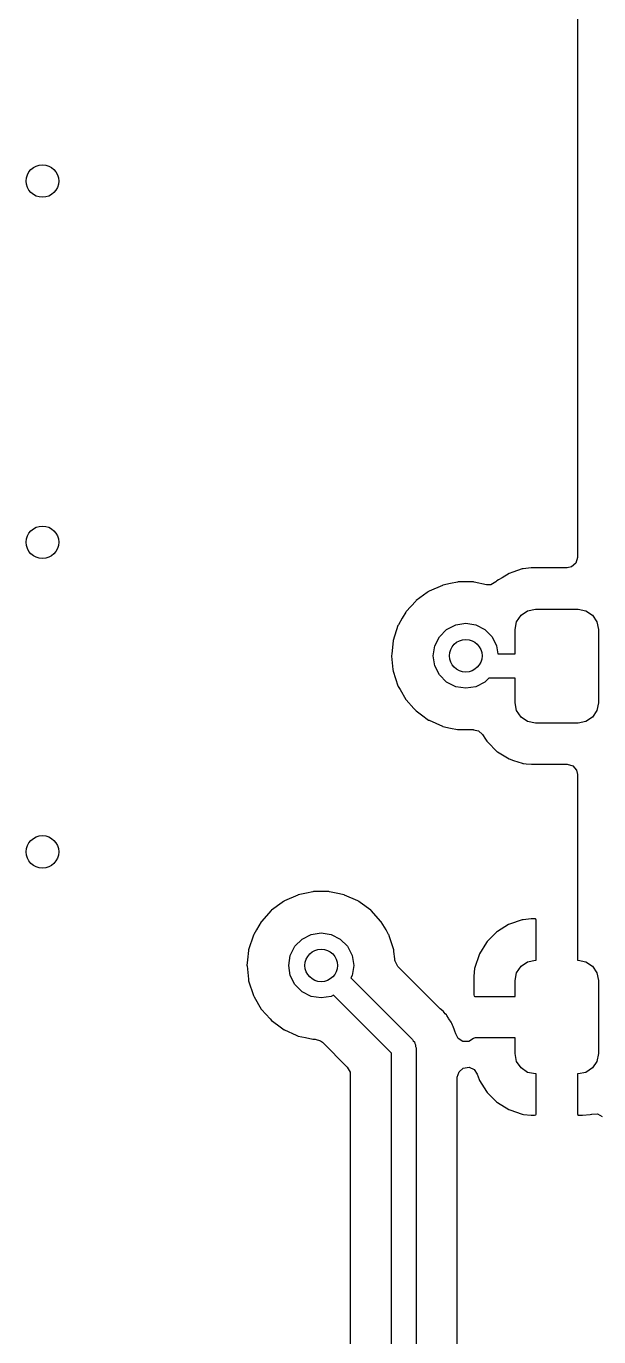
# Model space of a CAD drawing. Extents: x 51 to 243, y -135 to -54.
# Drawn here: x 147.76 to 154.8, y -91.69 to -75.56 of the extents above; entities that cross this region are included whole.
import ezdxf

# ---------------------------------------------------------------- set-up
doc = ezdxf.new("R2010")
doc.units = 0
doc.layers.add('BLACK', color=7, linetype='CONTINUOUS')

msp = doc.modelspace()

# ---------------------------------------------------------------- linework, layer by layer
at = {"layer": 'BLACK', "linetype": 'CONTINUOUS'}
for p, q in [((154.535, -63.0758), (154.535, -82.1045)), ((153.856, -82.2437), (153.74, -82.2824)), ((153.863, -82.2415), (153.856, -82.2437)), ((153.856, -82.2437), (153.856, -82.2437)), ((153.87, -82.2408), (153.863, -82.2415)), ((153.965, -82.2308), (153.87, -82.2408)), ((153.87, -82.2408), (153.87, -82.2408)), ((153.969, -82.2305), (153.965, -82.2308)), ((153.965, -82.2308), (153.965, -82.2308)), ((154.409, -82.2305), (153.969, -82.2305)), ((154.462, -82.2191), (154.409, -82.2305)), ((154.515, -82.1726), (154.462, -82.2191)), ((154.535, -82.1045), (154.515, -82.1726)), ((153.06, -82.4049), (152.975, -82.423)), ((153.067, -82.4035), (153.06, -82.4049)), ((153.06, -82.4049), (153.06, -82.4049)), ((153.257, -82.4035), (153.067, -82.4035)), ((153.264, -82.4049), (153.257, -82.4035)), ((153.417, -82.4373), (153.264, -82.4049)), ((153.264, -82.4049), (153.264, -82.4049)), ((153.532, -82.4031), (153.47, -82.4372)), ((153.545, -82.3905), (153.532, -82.4031)), ((153.563, -82.379), (153.545, -82.3905)), ((153.609, -82.3507), (153.563, -82.379)), ((153.695, -82.2974), (153.609, -82.3507)), ((153.74, -82.2824), (153.695, -82.2974)), ((152.688, -82.5335), (152.551, -82.6331)), ((152.7, -82.5248), (152.688, -82.5335)), ((152.705, -82.5209), (152.7, -82.5248)), ((152.7, -82.5248), (152.7, -82.5248)), ((152.711, -82.5182), (152.705, -82.5209)), ((152.874, -82.4459), (152.711, -82.5182)), ((152.711, -82.5182), (152.711, -82.5182)), ((152.88, -82.4432), (152.874, -82.4459)), ((152.874, -82.4459), (152.874, -82.4459)), ((152.975, -82.423), (152.88, -82.4432)), ((153.47, -82.4372), (153.417, -82.4373)), ((152.546, -82.638), (152.428, -82.769)), ((152.551, -82.6331), (152.546, -82.638)), ((152.546, -82.638), (152.546, -82.638)), ((152.379, -82.851), (152.333, -82.931)), ((152.423, -82.7751), (152.379, -82.851)), ((152.428, -82.769), (152.423, -82.7751)), ((153.788, -82.8933), (153.842, -82.8122)), ((153.842, -82.8122), (153.923, -82.758)), ((153.923, -82.758), (154.019, -82.739)), ((154.019, -82.739), (154.544, -82.739)), ((154.544, -82.739), (154.64, -82.758)), ((154.64, -82.758), (154.721, -82.8122)), ((154.721, -82.8122), (154.775, -82.8933)), ((152.327, -82.9404), (152.268, -83.1221)), ((152.333, -82.931), (152.327, -82.9404)), ((152.838, -83.0769), (152.927, -82.9884)), ((152.927, -82.9884), (153.038, -82.9316)), ((153.038, -82.9316), (153.162, -82.912)), ((153.162, -82.912), (153.286, -82.9316)), ((153.286, -82.9316), (153.397, -82.9884)), ((153.397, -82.9884), (153.486, -83.0769)), ((153.769, -82.989), (153.788, -82.8933)), ((153.769, -83.289), (153.769, -82.989)), ((154.775, -82.8933), (154.794, -82.989)), ((154.794, -82.989), (154.794, -83.889)), ((152.268, -83.1286), (152.251, -83.2869)), ((152.268, -83.1221), (152.268, -83.1286)), ((152.268, -83.1286), (152.268, -83.1286)), ((152.762, -83.312), (152.782, -83.1884)), ((152.782, -83.1884), (152.838, -83.0769)), ((153.486, -83.0769), (153.542, -83.1884)), ((153.542, -83.1884), (153.558, -83.289)), ((152.251, -83.2869), (152.248, -83.312)), ((152.248, -83.312), (152.249, -83.3186)), ((152.249, -83.3186), (152.266, -83.482)), ((152.782, -83.4356), (152.762, -83.312)), ((153.558, -83.289), (153.769, -83.289)), ((152.266, -83.482), (152.268, -83.5019)), ((152.268, -83.5019), (152.327, -83.6836)), ((152.838, -83.5471), (152.782, -83.4356)), ((152.327, -83.6836), (152.331, -83.6893)), ((152.331, -83.6893), (152.331, -83.6893)), ((152.331, -83.6893), (152.354, -83.7287)), ((152.927, -83.6356), (152.838, -83.5471)), ((153.038, -83.6924), (152.927, -83.6356)), ((153.162, -83.712), (153.038, -83.6924)), ((153.286, -83.6924), (153.162, -83.712)), ((153.397, -83.6356), (153.286, -83.6924)), ((153.444, -83.589), (153.397, -83.6356)), ((153.769, -83.589), (153.444, -83.589)), ((153.769, -83.889), (153.769, -83.589)), ((152.354, -83.7287), (152.423, -83.8489)), ((152.423, -83.8489), (152.427, -83.8539)), ((152.427, -83.8539), (152.427, -83.8539)), ((152.427, -83.8539), (152.522, -83.959)), ((152.522, -83.959), (152.551, -83.9909)), ((152.551, -83.9909), (152.633, -84.0504)), ((153.788, -83.9847), (153.769, -83.889)), ((153.842, -84.0658), (153.788, -83.9847)), ((154.775, -83.9847), (154.721, -84.0658)), ((154.794, -83.889), (154.775, -83.9847)), ((152.633, -84.0504), (152.689, -84.0912)), ((152.689, -84.0912), (152.705, -84.1031)), ((152.705, -84.1031), (152.711, -84.1058)), ((152.711, -84.1058), (152.711, -84.1058)), ((152.711, -84.1058), (152.874, -84.1781)), ((152.874, -84.1781), (152.88, -84.1808)), ((152.88, -84.1808), (152.973, -84.2006)), ((153.923, -84.12), (153.842, -84.0658)), ((154.019, -84.139), (153.923, -84.12)), ((154.544, -84.139), (154.019, -84.139)), ((154.64, -84.12), (154.544, -84.139)), ((154.721, -84.0658), (154.64, -84.12)), ((152.973, -84.2006), (153.06, -84.2191)), ((153.06, -84.2191), (153.06, -84.2191)), ((153.06, -84.2191), (153.067, -84.2205)), ((153.067, -84.2205), (153.257, -84.2205)), ((153.257, -84.2205), (153.257, -84.2224)), ((153.257, -84.2224), (153.318, -84.2335)), ((153.318, -84.2335), (153.369, -84.2798)), ((153.369, -84.2798), (153.404, -84.3367)), ((153.404, -84.3367), (153.421, -84.3633)), ((153.421, -84.3633), (153.426, -84.3685)), ((153.426, -84.3685), (153.434, -84.3766)), ((153.434, -84.3766), (153.546, -84.4883)), ((153.546, -84.4883), (153.552, -84.4921)), ((153.552, -84.4921), (153.552, -84.4921)), ((153.552, -84.4921), (153.677, -84.569)), ((153.677, -84.569), (153.696, -84.5811)), ((153.696, -84.5811), (153.751, -84.5993)), ((153.751, -84.5993), (153.858, -84.6346)), ((153.858, -84.6346), (153.858, -84.6346)), ((153.858, -84.6346), (153.864, -84.6368)), ((153.864, -84.6368), (153.871, -84.6375)), ((153.871, -84.6375), (153.871, -84.6375)), ((153.871, -84.6375), (153.905, -84.641)), ((153.905, -84.641), (153.969, -84.6475)), ((153.969, -84.6475), (154.409, -84.6475)), ((154.409, -84.6475), (154.478, -84.6675)), ((154.478, -84.6675), (154.524, -84.7212)), ((154.524, -84.7212), (154.535, -84.7735)), ((154.535, -84.7735), (154.535, -87.057)), ((151.096, -86.2559), (150.933, -86.3282)), ((151.102, -86.2532), (151.096, -86.2559)), ((151.096, -86.2559), (151.096, -86.2559)), ((151.201, -86.2321), (151.102, -86.2532)), ((151.282, -86.2149), (151.201, -86.2321)), ((151.289, -86.2135), (151.282, -86.2149)), ((151.282, -86.2149), (151.282, -86.2149)), ((151.479, -86.2135), (151.289, -86.2135)), ((151.486, -86.2149), (151.479, -86.2135)), ((151.567, -86.2321), (151.486, -86.2149)), ((151.486, -86.2149), (151.486, -86.2149)), ((151.666, -86.2532), (151.567, -86.2321)), ((151.672, -86.2559), (151.666, -86.2532)), ((151.835, -86.3282), (151.672, -86.2559)), ((151.672, -86.2559), (151.672, -86.2559)), ((150.905, -86.347), (150.773, -86.4431)), ((150.922, -86.3348), (150.905, -86.347)), ((150.927, -86.3309), (150.922, -86.3348)), ((150.922, -86.3348), (150.922, -86.3348)), ((150.933, -86.3282), (150.927, -86.3309)), ((150.933, -86.3282), (150.933, -86.3282)), ((151.841, -86.3309), (151.835, -86.3282)), ((151.835, -86.3282), (151.835, -86.3282)), ((151.846, -86.3348), (151.841, -86.3309)), ((151.863, -86.347), (151.846, -86.3348)), ((151.846, -86.3348), (151.846, -86.3348)), ((151.995, -86.4431), (151.863, -86.347)), ((150.645, -86.5851), (150.587, -86.686)), ((150.65, -86.5795), (150.645, -86.5851)), ((150.768, -86.448), (150.65, -86.5795)), ((150.773, -86.4431), (150.768, -86.448)), ((150.768, -86.448), (150.768, -86.448)), ((152, -86.448), (151.995, -86.4431)), ((152.118, -86.5795), (152, -86.448)), ((152, -86.448), (152, -86.448)), ((152.123, -86.5851), (152.118, -86.5795)), ((152.181, -86.686), (152.123, -86.5851)), ((153.856, -86.5621), (153.702, -86.6136)), ((153.87, -86.5593), (153.856, -86.5621)), ((153.965, -86.5493), (153.87, -86.5593)), ((153.972, -86.549), (153.965, -86.5493)), ((154.014, -86.549), (153.972, -86.549)), ((154.022, -86.5507), (154.014, -86.549)), ((154.023, -86.5519), (154.022, -86.5507)), ((154.028, -86.5671), (154.023, -86.5519)), ((154.028, -87.057), (154.028, -86.5671)), ((150.549, -86.7504), (150.49, -86.9321)), ((150.555, -86.741), (150.549, -86.7504)), ((150.587, -86.686), (150.555, -86.741)), ((151.149, -86.7984), (151.26, -86.7416)), ((151.26, -86.7416), (151.384, -86.722)), ((151.384, -86.722), (151.508, -86.7416)), ((151.508, -86.7416), (151.619, -86.7984)), ((152.213, -86.741), (152.181, -86.686)), ((152.219, -86.7504), (152.213, -86.741)), ((152.221, -86.7567), (152.219, -86.7504)), ((152.272, -86.9159), (152.221, -86.7567)), ((153.54, -86.7141), (153.425, -86.8288)), ((153.551, -86.7051), (153.54, -86.7141)), ((153.689, -86.6198), (153.551, -86.7051)), ((153.702, -86.6136), (153.689, -86.6198)), ((151.004, -86.9984), (151.06, -86.8869)), ((151.06, -86.8869), (151.149, -86.7984)), ((151.619, -86.7984), (151.708, -86.8869)), ((151.708, -86.8869), (151.764, -86.9984)), ((152.278, -86.9321), (152.272, -86.9159)), ((153.416, -86.8402), (153.331, -86.9782)), ((153.425, -86.8288), (153.416, -86.8402)), ((150.478, -87.0516), (150.47, -87.122)), ((150.49, -86.9386), (150.478, -87.0516)), ((150.49, -86.9321), (150.49, -86.9386)), ((150.49, -86.9386), (150.49, -86.9386)), ((150.984, -87.122), (151.004, -86.9984)), ((151.764, -86.9984), (151.784, -87.122)), ((152.278, -86.9386), (152.278, -86.9321)), ((152.279, -86.9491), (152.278, -86.9386)), ((152.278, -86.9386), (152.278, -86.9386)), ((152.289, -87.0389), (152.279, -86.9491)), ((152.291, -87.0578), (152.289, -87.0389)), ((152.293, -87.0714), (152.291, -87.0578)), ((152.327, -87.1337), (152.293, -87.0714)), ((153.325, -86.9914), (153.274, -87.1457)), ((153.331, -86.9782), (153.325, -86.9914)), ((153.842, -87.1302), (153.923, -87.076)), ((153.923, -87.076), (154.019, -87.057)), ((154.019, -87.057), (154.028, -87.057)), ((154.535, -87.057), (154.544, -87.057)), ((154.544, -87.057), (154.64, -87.076)), ((154.64, -87.076), (154.721, -87.1302)), ((150.47, -87.122), (150.471, -87.1286)), ((150.471, -87.1286), (150.488, -87.292)), ((151.004, -87.2456), (150.984, -87.122)), ((151.784, -87.122), (151.764, -87.2456)), ((152.839, -87.6462), (152.327, -87.1337)), ((153.271, -87.1591), (153.261, -87.2534)), ((153.274, -87.1457), (153.271, -87.1591)), ((153.769, -87.307), (153.788, -87.2113)), ((153.788, -87.2113), (153.842, -87.1302)), ((154.721, -87.1302), (154.775, -87.2113)), ((154.775, -87.2113), (154.794, -87.307)), ((150.488, -87.292), (150.49, -87.3119)), ((150.49, -87.3119), (150.549, -87.4936)), ((151.06, -87.3571), (151.004, -87.2456)), ((151.149, -87.4456), (151.06, -87.3571)), ((151.764, -87.2456), (151.749, -87.2752)), ((151.749, -87.2752), (152.506, -88.0319)), ((153.261, -87.2534), (153.261, -87.2599)), ((153.261, -87.2599), (153.261, -87.4849)), ((153.769, -87.503), (153.769, -87.307)), ((154.794, -87.307), (154.794, -88.207)), ((150.549, -87.4936), (150.553, -87.4993)), ((150.553, -87.4993), (150.553, -87.4993)), ((150.553, -87.4993), (150.559, -87.5103)), ((150.559, -87.5103), (150.645, -87.6589)), ((151.26, -87.5024), (151.149, -87.4456)), ((151.384, -87.522), (151.26, -87.5024)), ((151.508, -87.5024), (151.384, -87.522)), ((151.537, -87.4873), (151.508, -87.5024)), ((152.25, -88.2001), (151.537, -87.4873)), ((153.261, -87.4849), (153.265, -87.5001)), ((153.265, -87.5001), (153.267, -87.5013)), ((153.267, -87.5013), (153.275, -87.503)), ((153.275, -87.503), (153.769, -87.503)), ((150.645, -87.6589), (150.649, -87.6639)), ((150.649, -87.6639), (150.649, -87.6639)), ((150.649, -87.6639), (150.755, -87.7809)), ((152.848, -87.6542), (152.839, -87.6462)), ((152.884, -87.6836), (152.848, -87.6542)), ((152.889, -87.6901), (152.884, -87.6836)), ((152.896, -87.701), (152.889, -87.6901)), ((152.909, -87.716), (152.896, -87.701)), ((152.924, -87.7312), (152.909, -87.716)), ((150.755, -87.7809), (150.773, -87.8009)), ((150.773, -87.8009), (150.847, -87.8548)), ((150.847, -87.8548), (150.91, -87.9007)), ((152.928, -87.738), (152.924, -87.7312)), ((152.948, -87.771), (152.928, -87.738)), ((152.928, -87.738), (152.928, -87.738)), ((152.954, -87.7809), (152.948, -87.771)), ((152.982, -87.8182), (152.954, -87.7809)), ((152.99, -87.8382), (152.982, -87.8182)), ((152.998, -87.8559), (152.99, -87.8382)), ((153.009, -87.8744), (152.998, -87.8559)), ((153.022, -87.9188), (153.009, -87.8744)), ((150.91, -87.9007), (150.927, -87.9131)), ((150.927, -87.9131), (150.933, -87.9158)), ((150.933, -87.9158), (150.933, -87.9158)), ((150.933, -87.9158), (151.076, -87.9795)), ((151.076, -87.9795), (151.102, -87.9908)), ((151.102, -87.9908), (151.192, -88.01)), ((151.192, -88.01), (151.282, -88.0291)), ((151.282, -88.0291), (151.282, -88.0291)), ((151.282, -88.0291), (151.289, -88.0305)), ((151.289, -88.0305), (151.309, -88.0305)), ((151.309, -88.0305), (151.377, -88.0505)), ((151.377, -88.0505), (151.398, -88.0674)), ((152.506, -88.0319), (152.516, -88.049)), ((152.516, -88.049), (152.53, -88.063)), ((153.026, -87.93), (153.022, -87.9188)), ((153.04, -87.9656), (153.026, -87.93)), ((153.043, -87.9729), (153.04, -87.9656)), ((153.04, -87.9656), (153.04, -87.9656)), ((153.043, -87.9739), (153.043, -87.9729)), ((153.068, -88.0217), (153.043, -87.9739)), ((153.128, -88.0601), (153.068, -88.0217)), ((153.258, -88.0217), (153.199, -88.0601)), ((153.264, -88.0155), (153.258, -88.0217)), ((153.279, -88.011), (153.264, -88.0155)), ((153.769, -88.011), (153.279, -88.011)), ((153.769, -88.207), (153.769, -88.011)), ((151.398, -88.0674), (151.705, -88.3739)), ((152.25, -108.363), (152.25, -88.2001)), ((152.53, -88.063), (152.535, -88.0821)), ((152.535, -88.0821), (152.545, -88.0992)), ((152.545, -88.0992), (152.545, -88.1189)), ((152.545, -88.1189), (152.55, -88.138)), ((152.55, -88.138), (152.55, -108.363)), ((153.199, -88.0601), (153.128, -88.0601)), ((153.788, -88.3027), (153.769, -88.207)), ((154.794, -88.207), (154.775, -88.3027)), ((151.705, -88.3739), (151.739, -88.4362)), ((153.842, -88.3838), (153.788, -88.3027)), ((154.775, -88.3027), (154.721, -88.3838)), ((151.739, -88.4362), (151.742, -88.4629)), ((151.742, -88.4629), (151.742, -107.886)), ((153.058, -88.499), (153.079, -88.4309)), ((153.058, -107.886), (153.058, -88.499)), ((153.079, -88.4309), (153.132, -88.3844)), ((153.132, -88.3844), (153.202, -88.3743)), ((153.202, -88.3743), (153.267, -88.4038)), ((153.267, -88.4038), (153.304, -88.4591)), ((153.304, -88.4591), (153.326, -88.5238)), ((153.326, -88.5238), (153.332, -88.537)), ((153.923, -88.438), (153.842, -88.3838)), ((154.019, -88.457), (153.923, -88.438)), ((154.028, -88.457), (154.019, -88.457)), ((154.028, -88.9515), (154.028, -88.457)), ((154.544, -88.457), (154.535, -88.457)), ((154.535, -88.457), (154.535, -88.9469)), ((154.64, -88.438), (154.544, -88.457)), ((154.721, -88.3838), (154.64, -88.438)), ((153.332, -88.537), (153.417, -88.6748)), ((153.417, -88.6748), (153.426, -88.6862)), ((153.426, -88.6862), (153.541, -88.8007)), ((153.541, -88.8007), (153.552, -88.8098)), ((153.552, -88.8098), (153.69, -88.8948)), ((153.69, -88.8948), (153.703, -88.901)), ((153.703, -88.901), (153.858, -88.9521)), ((153.858, -88.9521), (153.871, -88.955)), ((153.871, -88.955), (153.965, -88.9647)), ((153.965, -88.9647), (153.972, -88.965)), ((153.972, -88.965), (154.009, -88.965)), ((154.009, -88.965), (154.025, -88.9605)), ((154.025, -88.9605), (154.026, -88.9591)), ((154.026, -88.9591), (154.028, -88.9515)), ((154.535, -88.9469), (154.54, -88.9621)), ((154.54, -88.9621), (154.541, -88.9633)), ((154.541, -88.9633), (154.549, -88.965)), ((154.549, -88.965), (154.591, -88.965)), ((154.591, -88.965), (154.598, -88.9647)), ((154.598, -88.9647), (154.693, -88.9547)), ((154.693, -88.9547), (154.707, -88.9518)), ((154.707, -88.9518), (154.71, -88.9507)), ((154.71, -88.9507), (154.712, -88.9506)), ((154.712, -88.9506), (154.713, -88.9504)), ((154.713, -88.9506), (154.781, -88.9481)), ((154.713, -88.9504), (154.713, -88.9506)), ((154.781, -88.9481), (154.839, -88.9811))]:
    msp.add_line(p, q, dxfattribs=at)
at = {"layer": 'BLACK'}
for centre in [(147.955, -77.47), (147.955, -81.915), (153.162, -83.312), (147.955, -85.725), (151.384, -87.122)]:
    msp.add_circle(centre, 0.2, dxfattribs=at)

doc.saveas('drawing.dxf')
